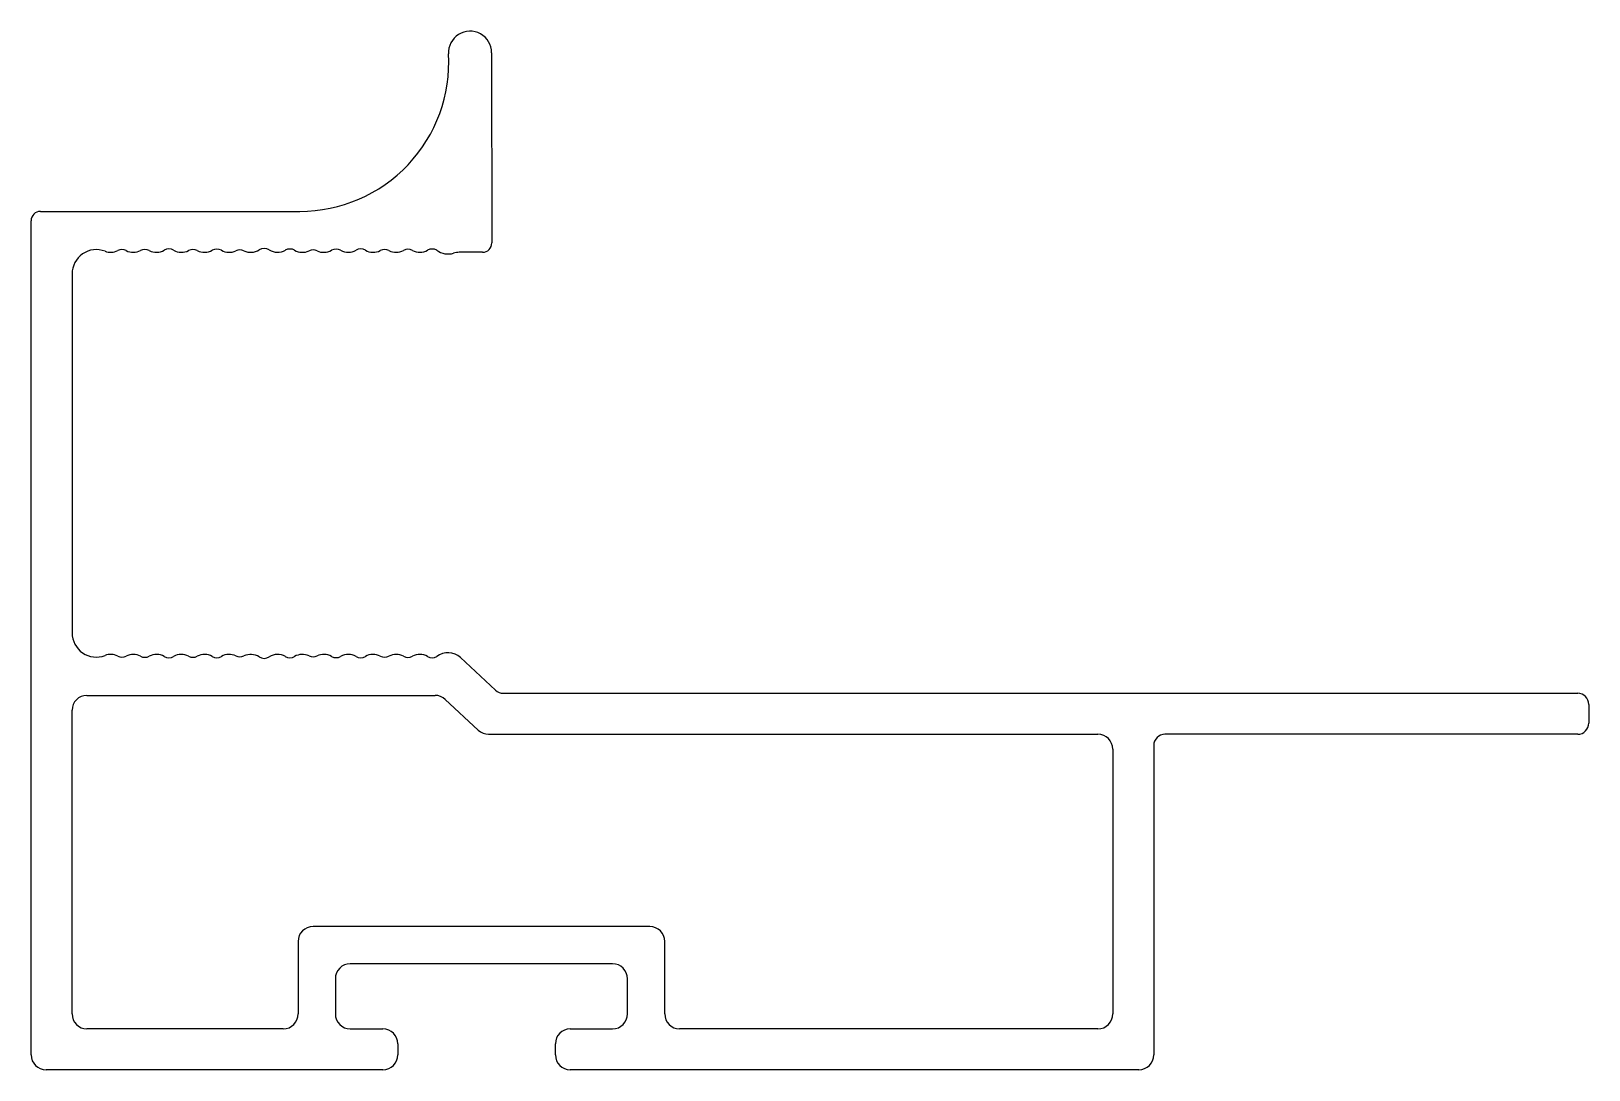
# Model space of a CAD drawing. Extents: x 1 to 42.9, y 0.9 to 28.7.
import ezdxf

# ---------------------------------------------------------------- set-up
doc = ezdxf.new("R2010")
doc.units = 0
doc.layers.get('0').update_dxf_attribs({"linetype": 'CONTINUOUS'})

msp = doc.modelspace()

# ---------------------------------------------------------------- linework, layer by layer
for p, q in [((13.415, 28.167), (13.42, 23.059)), ((1.298, 23.908), (8.264, 23.908)), ((1.048, 1.262), (1.048, 23.658)), ((13.17, 22.809), (12.544, 22.809)), ((2.148, 22.23), (2.148, 12.592)), ((12.579, 11.93), (13.52, 11.051)), ((2.548, 10.914), (11.898, 10.914)), ((13.725, 10.971), (42.582, 10.971)), ((2.148, 2.362), (2.148, 10.514)), ((12.171, 10.806), (13.057, 9.978)), ((42.882, 10.671), (42.882, 10.171)), ((13.33, 9.871), (29.697, 9.871)), ((42.582, 9.871), (31.497, 9.871)), ((30.097, 9.471), (30.097, 2.362)), ((31.197, 9.571), (31.197, 1.262)), ((17.663, 4.709), (8.618, 4.709)), ((8.218, 4.309), (8.218, 2.362)), ((18.063, 2.362), (18.063, 4.309)), ((16.663, 3.709), (9.618, 3.709)), ((9.218, 3.309), (9.218, 2.362)), ((17.063, 2.362), (17.063, 3.309)), ((7.818, 1.962), (2.548, 1.962)), ((9.618, 1.962), (10.496, 1.962)), ((15.528, 1.962), (16.663, 1.962)), ((29.697, 1.962), (18.463, 1.962)), ((10.896, 1.562), (10.896, 1.262)), ((15.128, 1.262), (15.128, 1.562)), ((10.496, 0.862), (1.448, 0.862)), ((30.797, 0.862), (15.528, 0.862))]:
    msp.add_line(p, q)
for centre, radius, start, end in [((12.836, 28.167), 0.579, 0.0571, 183.2333), ((8.264, 27.908), 4, 270, 3.2333), ((1.298, 23.658), 0.25, 90, 180), ((13.17, 23.059), 0.25, 270, 360), ((2.798, 22.23), 0.65, 68.8604, 180), ((3.183, 23.225), 0.417, 248.8604, 297.1222), ((3.487, 22.632), 0.25, 62.8778, 117.1222), ((3.791, 23.225), 0.417, 242.8778, 297.9038), ((4.103, 22.636), 0.25, 62.0962, 117.9038), ((4.415, 23.225), 0.417, 242.0962, 300.1262), ((4.75, 22.648), 0.25, 59.8738, 120.1262), ((5.084, 23.225), 0.417, 239.8738, 297.71), ((5.394, 22.635), 0.25, 62.29, 117.71), ((5.704, 23.225), 0.417, 242.29, 299.7248), ((6.035, 22.646), 0.25, 60.2752, 119.7248), ((6.365, 23.225), 0.417, 240.2752, 295.7765), ((6.655, 22.625), 0.25, 64.2235, 115.7765), ((6.945, 23.225), 0.417, 244.2235, 302.7677), ((7.306, 22.664), 0.25, 57.2323, 122.7677), ((7.667, 23.225), 0.417, 237.2323, 299.9166), ((7.999, 22.647), 0.25, 60.0834, 119.9166), ((8.332, 23.225), 0.417, 240.0834, 295.5807), ((8.62, 22.624), 0.25, 64.4193, 115.5807), ((8.908, 23.225), 0.417, 244.4193, 299.5161), ((9.236, 22.645), 0.25, 60.4839, 119.5161), ((9.565, 23.225), 0.417, 240.4839, 300.0941), ((9.899, 22.648), 0.25, 59.9059, 120.0941), ((10.233, 23.225), 0.417, 239.9059, 297.5365), ((10.541, 22.634), 0.25, 62.4635, 117.5365), ((10.85, 23.225), 0.417, 242.4635, 298.4987), ((11.168, 22.639), 0.25, 61.5013, 118.4987), ((11.486, 23.225), 0.417, 241.5013, 299.8962), ((11.818, 22.647), 0.25, 60.1038, 119.8962), ((12.244, 23.264), 0.501, 233.0616, 287.422), ((12.544, 22.309), 0.5, 90, 107.422), ((2.798, 12.592), 0.65, 180, 291.1396), ((3.183, 11.597), 0.417, 62.8778, 111.1396), ((3.487, 12.191), 0.25, 242.8778, 297.1222), ((3.791, 11.597), 0.417, 62.0962, 117.1222), ((4.103, 12.186), 0.25, 242.0962, 297.9038), ((4.415, 11.597), 0.417, 59.8738, 117.9038), ((4.75, 12.174), 0.25, 239.8738, 300.1262), ((5.084, 11.597), 0.417, 62.29, 120.1262), ((5.394, 12.187), 0.25, 242.29, 297.71), ((5.704, 11.597), 0.417, 60.2752, 117.71), ((6.035, 12.176), 0.25, 240.2752, 299.7248), ((6.365, 11.597), 0.417, 64.2235, 119.7248), ((6.655, 12.198), 0.25, 244.2235, 295.7765), ((6.945, 11.597), 0.417, 57.2323, 115.7765), ((7.306, 12.158), 0.25, 237.2323, 302.7677), ((7.667, 11.597), 0.417, 60.0834, 122.7677), ((7.999, 12.175), 0.25, 240.0834, 299.9166), ((8.332, 11.597), 0.417, 64.4193, 119.9166), ((8.62, 12.199), 0.25, 244.4193, 295.5807), ((8.908, 11.597), 0.417, 60.4839, 115.5807), ((9.236, 12.177), 0.25, 240.4839, 299.5161), ((9.565, 11.597), 0.417, 59.9059, 119.5161), ((9.899, 12.174), 0.25, 239.9059, 300.0941), ((10.233, 11.597), 0.417, 62.4635, 120.0941), ((10.541, 12.188), 0.25, 242.4635, 297.5365), ((10.85, 11.597), 0.417, 61.5013, 117.5365), ((11.168, 12.183), 0.25, 241.5013, 298.4987), ((11.486, 11.597), 0.417, 60.1038, 118.4987), ((11.818, 12.175), 0.25, 240.1038, 299.8962), ((12.244, 11.558), 0.501, 48.0102, 126.9384), ((2.548, 10.514), 0.4, 90, 180), ((11.898, 10.514), 0.4, 46.9414, 90), ((13.725, 11.271), 0.3, 226.9414, 270), ((42.582, 10.671), 0.3, 0, 90), ((42.582, 10.171), 0.3, 270, 360), ((13.33, 10.271), 0.4, 226.9414, 270), ((29.697, 9.471), 0.4, 0, 90), ((31.497, 9.571), 0.3, 90, 180), ((8.618, 4.309), 0.4, 90, 180), ((17.663, 4.309), 0.4, 0, 90), ((9.618, 3.309), 0.4, 90, 180), ((16.663, 3.309), 0.4, 0, 90), ((2.548, 2.362), 0.4, 180, 270), ((7.818, 2.362), 0.4, 270, 360), ((9.618, 2.362), 0.4, 180, 270), ((16.663, 2.362), 0.4, 270, 360), ((18.463, 2.362), 0.4, 180, 270), ((29.697, 2.362), 0.4, 270, 360), ((10.496, 1.562), 0.4, 0, 90), ((15.528, 1.562), 0.4, 90, 180), ((1.448, 1.262), 0.4, 180, 270), ((10.496, 1.262), 0.4, 270, 0), ((15.528, 1.262), 0.4, 180, 270), ((30.797, 1.262), 0.4, 270, 0)]:
    msp.add_arc(centre, radius, start, end)

doc.saveas('drawing.dxf')
